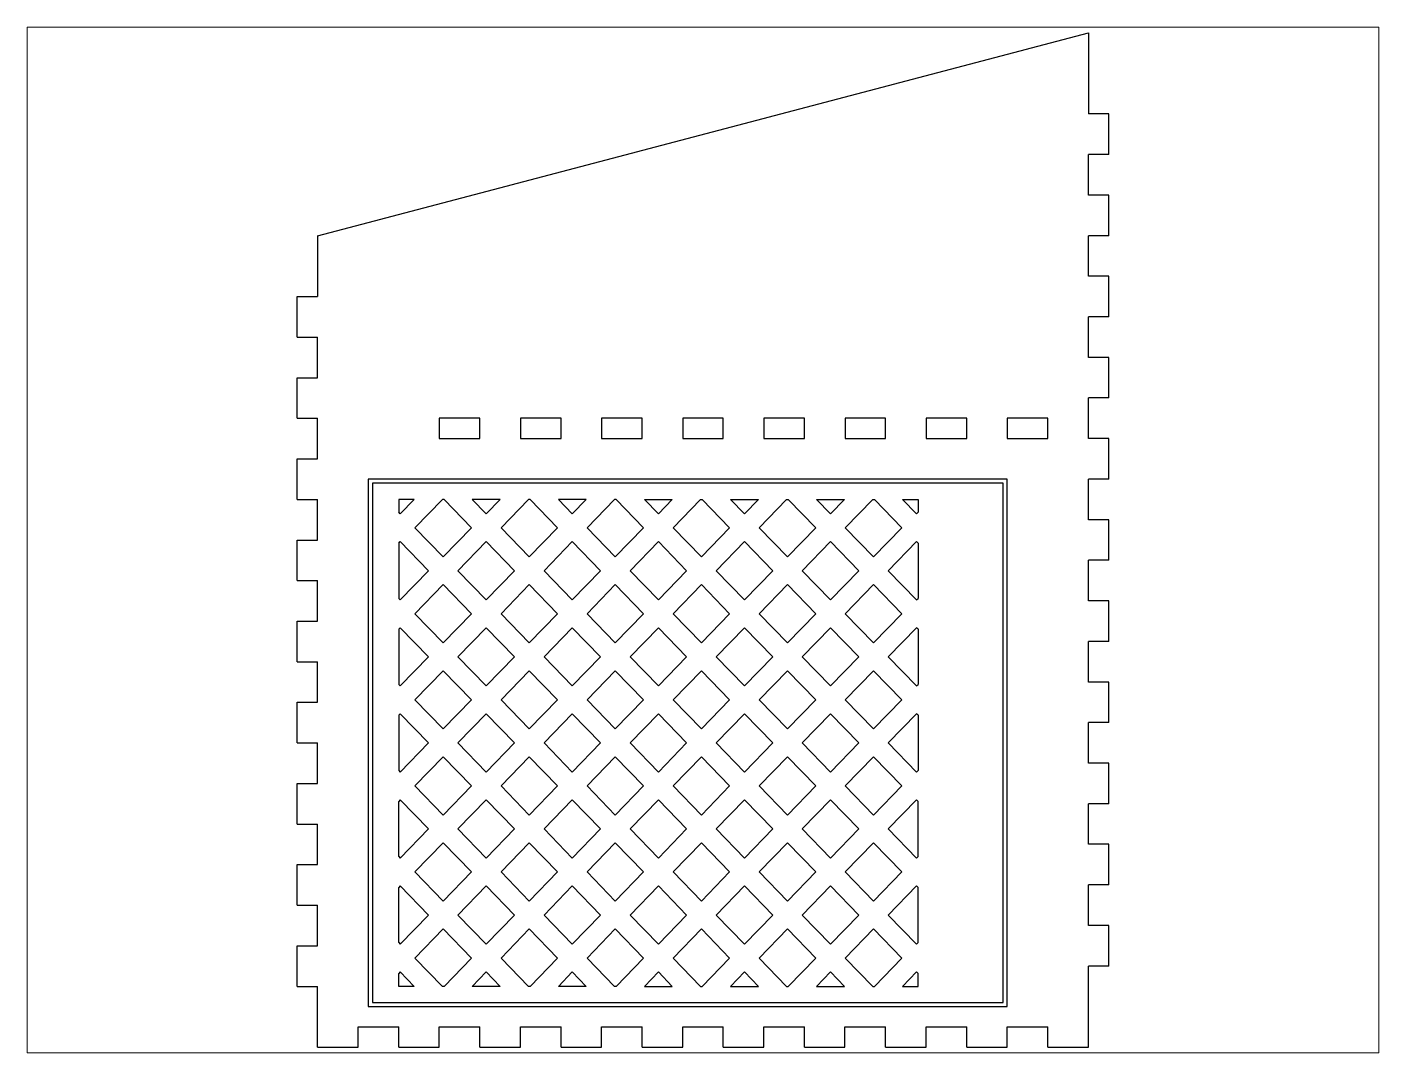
# Paper-space layout 'Layout1' of a CAD drawing. Header units: millimetres. Extents: x 26 to 231, y 20 to 176.
# The model-space entities are those that its viewports show. They can reach past a viewport. Long polylines and large blocks are cut down to what shows.
import ezdxf

# ---------------------------------------------------------------- set-up
doc = ezdxf.new("R2010")
doc.units = ezdxf.units.MM
doc.layers.add('Tallar', color=1, linetype='Continuous', lineweight=5)

msp = doc.modelspace()

# ---------------------------------------------------------------- linework, layer by layer
at = {"layer": 'Tallar', "linetype": 'Continuous', "lineweight": 25}
for p, q in [((18.5, 211), (208.5, 261)), ((208.5, 261), (208.5, 241)), ((213.5, 241), (208.5, 241)), ((213.5, 231), (213.5, 241)), ((208.5, 221), (208.5, 231)), ((213.5, 231), (208.5, 231)), ((213.5, 221), (208.5, 221)), ((213.5, 211), (213.5, 221)), ((18.5, 211), (18.5, 196)), ((208.5, 201), (208.5, 211)), ((213.5, 211), (208.5, 211)), ((213.5, 201), (208.5, 201)), ((213.5, 191), (213.5, 201)), ((13.5, 196), (18.5, 196)), ((13.5, 186), (13.5, 196)), ((208.5, 181), (208.5, 191)), ((213.5, 191), (208.5, 191)), ((13.5, 186), (18.5, 186)), ((18.5, 176), (18.5, 186)), ((213.5, 181), (208.5, 181)), ((213.5, 171), (213.5, 181)), ((13.5, 176), (18.5, 176)), ((13.5, 166), (13.5, 176)), ((208.5, 161), (208.5, 171)), ((213.5, 171), (208.5, 171)), ((13.5, 166), (18.5, 166)), ((18.5, 156), (18.5, 166)), ((48.51, 166), (48.51, 161)), ((58.51, 166), (48.51, 166)), ((58.51, 161), (58.51, 166)), ((68.51, 166), (68.51, 161)), ((78.51, 166), (68.51, 166)), ((78.51, 161), (78.51, 166)), ((88.51, 166), (88.51, 161)), ((98.51, 166), (88.51, 166)), ((98.51, 161), (98.51, 166)), ((108.51, 166), (108.51, 161)), ((118.51, 166), (108.51, 166)), ((118.51, 161), (118.51, 166)), ((128.51, 166), (128.51, 161)), ((138.51, 166), (128.51, 166)), ((138.51, 161), (138.51, 166)), ((148.51, 166), (148.51, 161)), ((158.51, 166), (148.51, 166)), ((158.51, 161), (158.51, 166)), ((168.51, 166), (168.51, 161)), ((178.51, 166), (168.51, 166)), ((178.51, 161), (178.51, 166)), ((188.5, 166), (188.5, 161)), ((198.5, 166), (188.5, 166)), ((198.5, 161), (198.5, 166)), ((48.51, 161), (58.51, 161)), ((68.51, 161), (78.51, 161)), ((88.51, 161), (98.51, 161)), ((108.51, 161), (118.51, 161)), ((128.51, 161), (138.51, 161)), ((148.51, 161), (158.51, 161)), ((168.51, 161), (178.51, 161)), ((188.5, 161), (198.5, 161)), ((213.5, 161), (208.5, 161)), ((213.5, 151), (213.5, 161)), ((13.5, 156), (18.5, 156)), ((13.5, 146), (13.5, 156)), ((31, 151), (31, 21)), ((188.5, 151), (31, 151)), ((187.5, 150), (32, 150)), ((32, 150), (32, 22)), ((187.5, 22), (187.5, 150)), ((188.5, 21), (188.5, 151)), ((208.5, 141), (208.5, 151)), ((213.5, 151), (208.5, 151)), ((13.5, 146), (18.5, 146)), ((18.5, 136), (18.5, 146)), ((38.5, 146), (38.5, 142.83)), ((42.29, 146), (38.5, 146)), ((42.29, 146), (38.86, 142.46)), ((42.5, 139.03), (49.26, 146)), ((49.67, 146), (49.26, 146)), ((56.43, 139.03), (49.67, 146)), ((63.51, 146), (56.64, 146)), ((60.07, 142.46), (56.64, 146)), ((63.51, 146), (60.07, 142.46)), ((63.72, 139.03), (70.48, 146)), ((70.88, 146), (70.48, 146)), ((77.64, 139.03), (70.88, 146)), ((84.72, 146), (77.85, 146)), ((81.29, 142.46), (77.85, 146)), ((84.72, 146), (81.29, 142.46)), ((84.93, 139.03), (91.69, 146)), ((92.1, 146), (91.69, 146)), ((98.86, 139.03), (92.1, 146)), ((102.5, 142.46), (99.07, 146)), ((99.07, 146), (105.93, 146)), ((102.5, 142.46), (105.93, 146)), ((106.14, 139.03), (112.9, 146)), ((112.9, 146), (113.31, 146)), ((120.07, 139.03), (113.31, 146)), ((120.28, 146), (123.71, 142.46)), ((120.28, 146), (127.15, 146)), ((123.71, 142.46), (127.15, 146)), ((127.36, 139.03), (134.12, 146)), ((134.12, 146), (134.52, 146)), ((141.28, 139.03), (134.52, 146)), ((141.49, 146), (144.93, 142.46)), ((141.49, 146), (148.36, 146)), ((144.93, 142.46), (148.36, 146)), ((148.57, 139.03), (155.33, 146)), ((155.33, 146), (155.74, 146)), ((162.5, 139.03), (155.74, 146)), ((162.71, 146), (166.5, 146)), ((162.71, 146), (166.14, 142.46)), ((166.5, 146), (166.5, 142.83)), ((38.86, 142.46), (38.5, 142.83)), ((166.14, 142.46), (166.5, 142.83)), ((213.5, 141), (208.5, 141)), ((213.5, 131), (213.5, 141)), ((49.47, 131.86), (42.5, 139.03)), ((56.43, 139.03), (49.47, 131.86)), ((70.68, 131.86), (63.72, 139.03)), ((77.64, 139.03), (70.68, 131.86)), ((91.89, 131.86), (84.93, 139.03)), ((98.86, 139.03), (91.89, 131.86)), ((106.14, 139.03), (113.11, 131.86)), ((113.11, 131.86), (120.07, 139.03)), ((127.36, 139.03), (134.32, 131.86)), ((134.32, 131.86), (141.28, 139.03)), ((148.57, 139.03), (155.53, 131.86)), ((155.53, 131.86), (162.5, 139.03)), ((13.5, 136), (18.5, 136)), ((13.5, 126), (13.5, 136)), ((38.5, 135.23), (38.86, 135.6)), ((38.5, 135.23), (38.5, 121.62)), ((45.82, 128.43), (38.86, 135.6)), ((53.11, 128.43), (60.07, 135.6)), ((67.04, 128.43), (60.07, 135.6)), ((74.32, 128.43), (81.29, 135.6)), ((88.25, 128.43), (81.29, 135.6)), ((95.54, 128.43), (102.5, 135.6)), ((109.46, 128.43), (102.5, 135.6)), ((116.75, 128.43), (123.71, 135.6)), ((130.68, 128.43), (123.71, 135.6)), ((137.96, 128.43), (144.93, 135.6)), ((151.89, 128.43), (144.93, 135.6)), ((159.18, 128.43), (166.14, 135.6)), ((166.5, 135.23), (166.14, 135.6)), ((166.5, 135.23), (166.5, 121.62)), ((208.5, 121), (208.5, 131)), ((213.5, 131), (208.5, 131)), ((45.82, 128.43), (38.86, 121.25)), ((60.07, 121.25), (53.11, 128.43)), ((67.04, 128.43), (60.07, 121.25)), ((81.29, 121.25), (74.32, 128.43)), ((88.25, 128.43), (81.29, 121.25)), ((102.5, 121.25), (95.54, 128.43)), ((102.5, 121.25), (109.46, 128.43)), ((116.75, 128.43), (123.71, 121.25)), ((123.71, 121.25), (130.68, 128.43)), ((137.96, 128.43), (144.93, 121.25)), ((144.93, 121.25), (151.89, 128.43)), ((159.18, 128.43), (166.14, 121.25)), ((13.5, 126), (18.5, 126)), ((18.5, 116), (18.5, 126)), ((42.5, 117.82), (49.47, 125)), ((56.43, 117.82), (49.47, 125)), ((63.72, 117.82), (70.68, 125)), ((77.64, 117.82), (70.68, 125)), ((84.93, 117.82), (91.89, 125)), ((98.86, 117.82), (91.89, 125)), ((106.14, 117.82), (113.11, 125)), ((120.07, 117.82), (113.11, 125)), ((127.36, 117.82), (134.32, 125)), ((141.28, 117.82), (134.32, 125)), ((148.57, 117.82), (155.53, 125)), ((162.5, 117.82), (155.53, 125)), ((38.86, 121.25), (38.5, 121.62)), ((166.14, 121.25), (166.5, 121.62)), ((213.5, 121), (208.5, 121)), ((213.5, 111), (213.5, 121)), ((49.47, 110.64), (42.5, 117.82)), ((56.43, 117.82), (49.47, 110.64)), ((70.68, 110.64), (63.72, 117.82)), ((77.64, 117.82), (70.68, 110.64)), ((91.89, 110.64), (84.93, 117.82)), ((98.86, 117.82), (91.89, 110.64)), ((106.14, 117.82), (113.11, 110.64)), ((113.11, 110.64), (120.07, 117.82)), ((127.36, 117.82), (134.32, 110.64)), ((134.32, 110.64), (141.28, 117.82)), ((148.57, 117.82), (155.53, 110.64)), ((155.53, 110.64), (162.5, 117.82)), ((13.5, 116), (18.5, 116)), ((13.5, 106), (13.5, 116)), ((38.5, 114.02), (38.86, 114.39)), ((38.5, 114.02), (38.5, 100.41)), ((45.82, 107.21), (38.86, 114.39)), ((53.11, 107.21), (60.07, 114.39)), ((67.04, 107.21), (60.07, 114.39)), ((74.32, 107.21), (81.29, 114.39)), ((88.25, 107.21), (81.29, 114.39)), ((95.54, 107.21), (102.5, 114.39)), ((109.46, 107.21), (102.5, 114.39)), ((116.75, 107.21), (123.71, 114.39)), ((130.68, 107.21), (123.71, 114.39)), ((137.96, 107.21), (144.93, 114.39)), ((151.89, 107.21), (144.93, 114.39)), ((159.18, 107.21), (166.14, 114.39)), ((166.5, 114.02), (166.14, 114.39)), ((166.5, 114.02), (166.5, 100.41)), ((208.5, 101), (208.5, 111)), ((213.5, 111), (208.5, 111)), ((45.82, 107.21), (38.86, 100.04)), ((60.07, 100.04), (53.11, 107.21)), ((67.04, 107.21), (60.07, 100.04)), ((81.29, 100.04), (74.32, 107.21)), ((88.25, 107.21), (81.29, 100.04)), ((102.5, 100.04), (95.54, 107.21)), ((102.5, 100.04), (109.46, 107.21)), ((116.75, 107.21), (123.71, 100.04)), ((123.71, 100.04), (130.68, 107.21)), ((137.96, 107.21), (144.93, 100.04)), ((144.93, 100.04), (151.89, 107.21)), ((159.18, 107.21), (166.14, 100.04)), ((13.5, 106), (18.5, 106)), ((18.5, 96), (18.5, 106)), ((42.5, 96.61), (49.47, 103.78)), ((56.43, 96.61), (49.47, 103.78)), ((63.72, 96.61), (70.68, 103.78)), ((77.64, 96.61), (70.68, 103.78)), ((84.93, 96.61), (91.89, 103.78)), ((98.86, 96.61), (91.89, 103.78)), ((106.14, 96.61), (113.11, 103.78)), ((120.07, 96.61), (113.11, 103.78)), ((127.36, 96.61), (134.32, 103.78)), ((141.28, 96.61), (134.32, 103.78)), ((148.57, 96.61), (155.53, 103.78)), ((162.5, 96.61), (155.53, 103.78)), ((38.86, 100.04), (38.5, 100.41)), ((166.14, 100.04), (166.5, 100.41)), ((213.5, 101), (208.5, 101)), ((213.5, 91), (213.5, 101)), ((13.5, 96), (18.5, 96)), ((13.5, 86), (13.5, 96)), ((49.47, 89.43), (42.5, 96.61)), ((56.43, 96.61), (49.47, 89.43)), ((70.68, 89.43), (63.72, 96.61)), ((77.64, 96.61), (70.68, 89.43)), ((91.89, 89.43), (84.93, 96.61)), ((98.86, 96.61), (91.89, 89.43)), ((106.14, 96.61), (113.11, 89.43)), ((113.11, 89.43), (120.07, 96.61)), ((127.36, 96.61), (134.32, 89.43)), ((134.32, 89.43), (141.28, 96.61)), ((148.57, 96.61), (155.53, 89.43)), ((155.53, 89.43), (162.5, 96.61)), ((38.5, 92.81), (38.86, 93.18)), ((38.5, 92.81), (38.5, 79.19)), ((45.82, 86), (38.86, 93.18)), ((53.11, 86), (60.07, 93.18)), ((67.04, 86), (60.07, 93.18)), ((74.32, 86), (81.29, 93.18)), ((88.25, 86), (81.29, 93.18)), ((95.54, 86), (102.5, 93.18)), ((109.46, 86), (102.5, 93.18)), ((116.75, 86), (123.71, 93.18)), ((130.68, 86), (123.71, 93.18)), ((137.96, 86), (144.93, 93.18)), ((151.89, 86), (144.93, 93.18)), ((159.18, 86), (166.14, 93.18)), ((166.5, 92.81), (166.14, 93.18)), ((166.5, 92.81), (166.5, 79.19)), ((208.5, 81), (208.5, 91)), ((213.5, 91), (208.5, 91)), ((13.5, 86), (18.5, 86)), ((18.5, 76), (18.5, 86)), ((45.82, 86), (38.86, 78.82)), ((53.11, 86), (60.07, 78.82)), ((67.04, 86), (60.07, 78.82)), ((74.32, 86), (81.29, 78.82)), ((88.25, 86), (81.29, 78.82)), ((95.54, 86), (102.5, 78.82)), ((102.5, 78.82), (109.46, 86)), ((116.75, 86), (123.71, 78.82)), ((130.68, 86), (123.71, 78.82)), ((137.96, 86), (144.93, 78.82)), ((151.89, 86), (144.93, 78.82)), ((159.18, 86), (166.14, 78.82)), ((49.47, 82.57), (42.5, 75.39)), ((56.43, 75.39), (49.47, 82.57)), ((70.68, 82.57), (63.72, 75.39)), ((77.64, 75.39), (70.68, 82.57)), ((91.89, 82.57), (84.93, 75.39)), ((98.86, 75.39), (91.89, 82.57)), ((106.14, 75.39), (113.11, 82.57)), ((113.11, 82.57), (120.07, 75.39)), ((127.36, 75.39), (134.32, 82.57)), ((134.32, 82.57), (141.28, 75.39)), ((148.57, 75.39), (155.53, 82.57)), ((155.53, 82.57), (162.5, 75.39)), ((213.5, 81), (208.5, 81)), ((213.5, 71), (213.5, 81)), ((38.5, 79.19), (38.86, 78.82)), ((166.5, 79.19), (166.14, 78.82)), ((13.5, 76), (18.5, 76)), ((13.5, 66), (13.5, 76)), ((42.5, 75.39), (49.47, 68.22)), ((56.43, 75.39), (49.47, 68.22)), ((63.72, 75.39), (70.68, 68.22)), ((77.64, 75.39), (70.68, 68.22)), ((84.93, 75.39), (91.89, 68.22)), ((98.86, 75.39), (91.89, 68.22)), ((106.14, 75.39), (113.11, 68.22)), ((120.07, 75.39), (113.11, 68.22)), ((127.36, 75.39), (134.32, 68.22)), ((141.28, 75.39), (134.32, 68.22)), ((148.57, 75.39), (155.53, 68.22)), ((162.5, 75.39), (155.53, 68.22)), ((38.86, 71.96), (38.5, 71.59)), ((38.5, 57.98), (38.5, 71.59)), ((45.82, 64.79), (38.86, 71.96)), ((60.07, 71.96), (53.11, 64.79)), ((67.04, 64.79), (60.07, 71.96)), ((81.29, 71.96), (74.32, 64.79)), ((88.25, 64.79), (81.29, 71.96)), ((102.5, 71.96), (95.54, 64.79)), ((102.5, 71.96), (109.46, 64.79)), ((116.75, 64.79), (123.71, 71.96)), ((123.71, 71.96), (130.68, 64.79)), ((137.96, 64.79), (144.93, 71.96)), ((144.93, 71.96), (151.89, 64.79)), ((159.18, 64.79), (166.14, 71.96)), ((166.14, 71.96), (166.5, 71.59)), ((166.5, 57.98), (166.5, 71.59)), ((208.5, 61), (208.5, 71)), ((213.5, 71), (208.5, 71)), ((13.5, 66), (18.5, 66)), ((18.5, 56), (18.5, 66)), ((45.82, 64.79), (38.86, 57.61)), ((53.11, 64.79), (60.07, 57.61)), ((67.04, 64.79), (60.07, 57.61)), ((74.32, 64.79), (81.29, 57.61)), ((88.25, 64.79), (81.29, 57.61)), ((95.54, 64.79), (102.5, 57.61)), ((109.46, 64.79), (102.5, 57.61)), ((116.75, 64.79), (123.71, 57.61)), ((130.68, 64.79), (123.71, 57.61)), ((137.96, 64.79), (144.93, 57.61)), ((151.89, 64.79), (144.93, 57.61)), ((159.18, 64.79), (166.14, 57.61)), ((49.47, 61.36), (42.5, 54.18)), ((56.43, 54.18), (49.47, 61.36)), ((70.68, 61.36), (63.72, 54.18)), ((77.64, 54.18), (70.68, 61.36)), ((91.89, 61.36), (84.93, 54.18)), ((98.86, 54.18), (91.89, 61.36)), ((106.14, 54.18), (113.11, 61.36)), ((113.11, 61.36), (120.07, 54.18)), ((127.36, 54.18), (134.32, 61.36)), ((134.32, 61.36), (141.28, 54.18)), ((148.57, 54.18), (155.53, 61.36)), ((155.53, 61.36), (162.5, 54.18)), ((213.5, 61), (208.5, 61)), ((213.5, 51), (213.5, 61)), ((38.5, 57.98), (38.86, 57.61)), ((166.5, 57.98), (166.14, 57.61)), ((13.5, 56), (18.5, 56)), ((13.5, 46), (13.5, 56)), ((42.5, 54.18), (49.47, 47)), ((56.43, 54.18), (49.47, 47)), ((63.72, 54.18), (70.68, 47)), ((77.64, 54.18), (70.68, 47)), ((84.93, 54.18), (91.89, 47)), ((98.86, 54.18), (91.89, 47)), ((106.14, 54.18), (113.11, 47)), ((120.07, 54.18), (113.11, 47)), ((127.36, 54.18), (134.32, 47)), ((141.28, 54.18), (134.32, 47)), ((148.57, 54.18), (155.53, 47)), ((162.5, 54.18), (155.53, 47)), ((38.86, 50.75), (38.5, 50.38)), ((38.5, 36.77), (38.5, 50.38)), ((45.82, 43.57), (38.86, 50.75)), ((60.07, 50.75), (53.11, 43.57)), ((67.04, 43.57), (60.07, 50.75)), ((81.29, 50.75), (74.32, 43.57)), ((88.25, 43.57), (81.29, 50.75)), ((102.5, 50.75), (95.54, 43.57)), ((102.5, 50.75), (109.46, 43.57)), ((116.75, 43.57), (123.71, 50.75)), ((123.71, 50.75), (130.68, 43.57)), ((137.96, 43.57), (144.93, 50.75)), ((144.93, 50.75), (151.89, 43.57)), ((159.18, 43.57), (166.14, 50.75)), ((166.14, 50.75), (166.5, 50.38)), ((166.5, 36.77), (166.5, 50.38)), ((208.5, 41), (208.5, 51)), ((213.5, 51), (208.5, 51)), ((13.5, 46), (18.5, 46)), ((18.5, 36), (18.5, 46)), ((45.82, 43.57), (38.86, 36.4)), ((53.11, 43.57), (60.07, 36.4)), ((67.04, 43.57), (60.07, 36.4)), ((74.32, 43.57), (81.29, 36.4)), ((88.25, 43.57), (81.29, 36.4)), ((95.54, 43.57), (102.5, 36.4)), ((109.46, 43.57), (102.5, 36.4)), ((116.75, 43.57), (123.71, 36.4)), ((130.68, 43.57), (123.71, 36.4)), ((137.96, 43.57), (144.93, 36.4)), ((151.89, 43.57), (144.93, 36.4)), ((159.18, 43.57), (166.14, 36.4)), ((49.47, 40.14), (42.5, 32.97)), ((56.43, 32.97), (49.47, 40.14)), ((70.68, 40.14), (63.72, 32.97)), ((77.64, 32.97), (70.68, 40.14)), ((91.89, 40.14), (84.93, 32.97)), ((98.86, 32.97), (91.89, 40.14)), ((106.14, 32.97), (113.11, 40.14)), ((113.11, 40.14), (120.07, 32.97)), ((127.36, 32.97), (134.32, 40.14)), ((134.32, 40.14), (141.28, 32.97)), ((148.57, 32.97), (155.53, 40.14)), ((155.53, 40.14), (162.5, 32.97)), ((213.5, 41), (208.5, 41)), ((213.5, 31), (213.5, 41)), ((38.5, 36.77), (38.86, 36.4)), ((166.5, 36.77), (166.14, 36.4)), ((13.5, 36), (18.5, 36)), ((13.5, 26), (13.5, 36)), ((42.5, 32.97), (49.26, 26)), ((56.43, 32.97), (49.67, 26)), ((63.72, 32.97), (70.48, 26)), ((77.64, 32.97), (70.88, 26)), ((84.93, 32.97), (91.69, 26)), ((98.86, 32.97), (92.1, 26)), ((106.14, 32.97), (112.9, 26)), ((120.07, 32.97), (113.31, 26)), ((127.36, 32.97), (134.12, 26)), ((141.28, 32.97), (134.52, 26)), ((148.57, 32.97), (155.33, 26)), ((162.5, 32.97), (155.74, 26)), ((208.5, 11), (208.5, 31)), ((213.5, 31), (208.5, 31)), ((38.86, 29.54), (38.5, 29.17)), ((38.5, 26), (38.5, 29.17)), ((42.29, 26), (38.86, 29.54)), ((60.07, 29.54), (56.64, 26)), ((63.51, 26), (60.07, 29.54)), ((81.29, 29.54), (77.85, 26)), ((84.72, 26), (81.29, 29.54)), ((102.5, 29.54), (99.07, 26)), ((102.5, 29.54), (105.93, 26)), ((120.28, 26), (123.71, 29.54)), ((123.71, 29.54), (127.15, 26)), ((141.49, 26), (144.93, 29.54)), ((144.93, 29.54), (148.36, 26)), ((162.71, 26), (166.14, 29.54)), ((166.14, 29.54), (166.5, 29.17)), ((166.5, 26), (166.5, 29.17)), ((13.5, 26), (18.5, 26)), ((18.5, 11), (18.5, 26)), ((42.29, 26), (38.5, 26)), ((49.67, 26), (49.26, 26)), ((63.51, 26), (56.64, 26)), ((70.88, 26), (70.48, 26)), ((84.72, 26), (77.85, 26)), ((92.1, 26), (91.69, 26)), ((99.07, 26), (105.93, 26)), ((112.9, 26), (113.31, 26)), ((120.28, 26), (127.15, 26)), ((134.12, 26), (134.52, 26)), ((141.49, 26), (148.36, 26)), ((155.33, 26), (155.74, 26)), ((162.71, 26), (166.5, 26)), ((31, 21), (188.5, 21)), ((32, 22), (187.5, 22)), ((28.5, 11), (28.5, 16)), ((28.5, 16), (38.5, 16)), ((38.5, 11), (38.5, 16)), ((48.5, 11), (48.5, 16)), ((48.5, 16), (58.5, 16)), ((58.5, 11), (58.5, 16)), ((68.5, 11), (68.5, 16)), ((68.5, 16), (78.5, 16)), ((78.5, 11), (78.5, 16)), ((88.5, 11), (88.5, 16)), ((88.5, 16), (98.5, 16)), ((98.5, 11), (98.5, 16)), ((108.5, 11), (108.5, 16)), ((108.5, 16), (118.5, 16)), ((118.5, 11), (118.5, 16)), ((128.5, 11), (128.5, 16)), ((128.5, 16), (138.5, 16)), ((138.5, 11), (138.5, 16)), ((148.5, 11), (148.5, 16)), ((148.5, 16), (158.5, 16)), ((158.5, 11), (158.5, 16)), ((168.5, 11), (168.5, 16)), ((168.5, 16), (178.5, 16)), ((178.5, 11), (178.5, 16)), ((188.5, 11), (188.5, 16)), ((188.5, 16), (198.5, 16)), ((198.5, 11), (198.5, 16)), ((18.5, 11), (28.5, 11)), ((38.5, 11), (48.5, 11)), ((58.5, 11), (68.5, 11)), ((78.5, 11), (88.5, 11)), ((98.5, 11), (108.5, 11)), ((118.5, 11), (128.5, 11)), ((138.5, 11), (148.5, 11)), ((158.5, 11), (168.5, 11)), ((178.5, 11), (188.5, 11)), ((198.5, 11), (208.5, 11))]:
    msp.add_line(p, q, dxfattribs=at)

psp = doc.layouts.get("Layout1")

# ---------------------------------------------------------------- viewports
at = {"layer": '0'}
psp.add_viewport(center=(128.5, 97.5), size=(205.6, 156), view_center_point=(113.5, 136), view_height=252.8355, dxfattribs=at)

doc.saveas('drawing.dxf')
